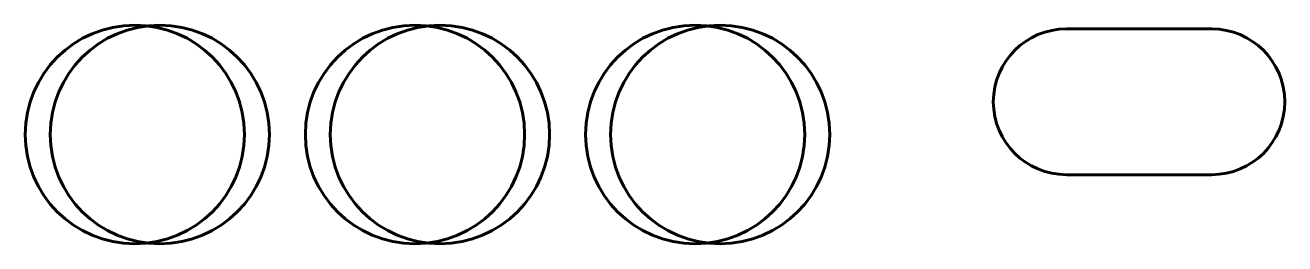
# Model space of a CAD drawing. Header units: millimetres. Extents: x -91 to 12, y -12 to 6.
import ezdxf

# ---------------------------------------------------------------- set-up
doc = ezdxf.new("R2010")
doc.units = ezdxf.units.MM
doc.linetypes.add('K5LT_BASIC', pattern=[0])
doc.layers.add('Системный слой', color=7, linetype='Continuous')

msp = doc.modelspace()

# ---------------------------------------------------------------- linework, layer by layer
at = {"layer": 'Системный слой', "color": 150, "linetype": 'K5LT_BASIC', "lineweight": 60, "true_color": 0x0080ff}
for p, q in [((-5.95, 6), (5.98, 6)), ((-5.95, -6), (5.98, -6))]:
    msp.add_line(p, q, dxfattribs=at)
for centre in [(-82.43, -2.69), (-80.38, -2.69), (-59.43, -2.69), (-57.38, -2.69), (-36.43, -2.69), (-34.38, -2.69)]:
    msp.add_circle(centre, 9, dxfattribs=at)
for centre, start, end in [((-5.95, 0), 90, 270), ((5.98, 0), 270, 90), ((-0.02, 0), 270, 270.7589)]:
    msp.add_arc(centre, 6, start, end, dxfattribs=at)

doc.saveas('drawing.dxf')
